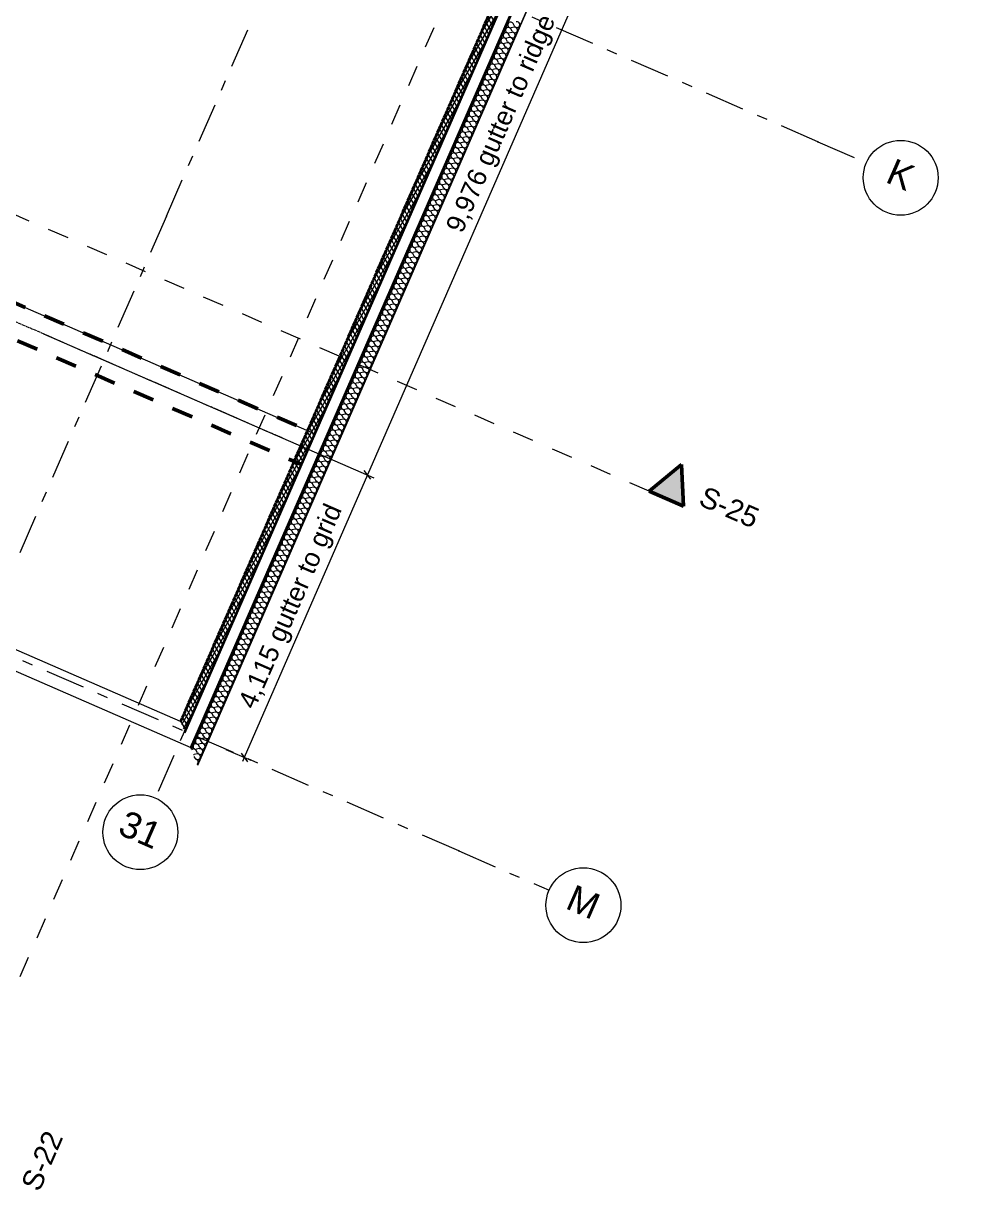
# Model space of a CAD drawing. Header units: millimetres. Extents: x -50172 to 90294, y -72116 to 25069.
# Drawn here: x 10263 to 22806, y -59787 to -44195 of the extents above; entities that cross this region are included whole.
import ezdxf
from ezdxf.enums import TextEntityAlignment as Align

# ---------------------------------------------------------------- set-up
doc = ezdxf.new("R2010")
doc.units = ezdxf.units.MM
doc.header["$MEASUREMENT"] = 0
for name, pattern in [('Dashed', [564.444447, 282.222223, -282.222223]), ('Double Dashed', [1093.611073, 529.166651, -211.666656, 141.111112, -211.666656]), ('Hidden Line', [55, 45, -10])]:
    doc.linetypes.add(name, pattern=pattern)
for name, color, linetype, lineweight in [('A-15-MG_Structural_Grid_Phase_2_Pen_No__173', 1, 'Continuous', 18), ('A-20-M_Floor_Slab_Pen_No__195', 7, 'Continuous', 35), ('A-20-M_Floor_Slab_Pen_No__4', 7, 'Continuous', 20), ('A-20-M_Floor_Slab_Pen_No__89', 8, 'Continuous', 20), ('A-95-MC_Marker_Section_P2.Marker_Pen_No__1', 7, 'Continuous', 13), ('A-95-MC_Marker_Section_P2.Marker_Pen_No__6', 7, 'Continuous', 35), ('New_A-20-M_Roof_Accessory_Pen_No__156', 5, 'Continuous', 50), ('New_A-20-M_Roof_Pen_No__92', 8, 'Continuous', 13), ('New_A-25-M_Wall_Ext_Pen_No__1', 7, 'Continuous', 13), ('New_A-95-D_1_100_Pen_No__1', 7, 'Continuous', 13)]:
    doc.layers.add(name, color=color, linetype=linetype, lineweight=lineweight)
for name, color, linetype in [('A-20-M_Floor_Slab', 7, 'Continuous'), ('A-95-MC_Marker_Section_P2.Marker', 7, 'Continuous'), ('New_A-15-MG_Structural_Grid_Phase_2', 7, 'Continuous'), ('New_A-20-M_Roof', 7, 'Continuous'), ('New_A-25-M_Wall_Ext', 7, 'Continuous'), ('New_A-95-D_1_100', 7, 'Continuous')]:
    doc.layers.add(name, color=color, linetype=linetype)
for name, color, linetype, lineweight, true_color in [('A-20-M_Floor_Slab_Pen_No__107', 7, 'Continuous', 15, 0xa6a6a6), ('A-95-MC_Marker_Section_P2.Marker_Pen_No__25', 7, 'Continuous', 50, 0x2a2a2a), ('New_A-15-MG_Structural_Grid_Phase_2_Pen_No__222', 7, 'Continuous', 13, 0x65af33), ('New_A-25-M_Wall_Ext_Pen_No__107', 7, 'Continuous', 15, 0xa6a6a6)]:
    doc.layers.add(name, color=color, linetype=linetype, lineweight=lineweight, true_color=true_color)
doc.styles.add('GENERATED_STYLE_3', font='')
doc.styles.add('GENERATED_STYLE_4', font='')
doc.styles.get('GENERATED_STYLE_3').set_extended_font_data('Arial')
doc.styles.get('GENERATED_STYLE_4').set_extended_font_data('Swis721 BT')
doc.dimstyles.new('GENERATED_STYLE__1', dxfattribs={"dimtxt": 250, "dimasz": 95, "dimexe": 0.18, "dimexo": 50, "dimgap": 0.09, "dimtad": 1, "dimdec": 0, "dimzin": 0, "dimdsep": 46, "dimtxsty": 'GENERATED_STYLE_3', "dimblk": 'ARROWHEAD_2', "dimblk1": 'ARROWHEAD_2', "dimblk2": 'ARROWHEAD_2', "dimcen": 0.09, "dimclrd": 7, "dimclre": 7, "dimclrt": 7, "dimadec": 0, "dimazin": 0, "dimtfac": 1, "dimtdec": 4, "dimtmove": 0, "dimatfit": 3, "dimfxl": 1, "dimtolj": 1, "dimtzin": 0, "dimarcsym": 0})

# ---------------------------------------------------------------- blocks, each defined once
blk = doc.blocks.new('Roof_1_2', base_point=(-23076, -22803))
at = {"layer": 'New_A-20-M_Roof_Pen_No__92', "linetype": 'Continuous', "flags": 128}
for points in [[(-30854, -30049), (14148, -49673)], [(14148, -49673), (18046, -40734)]]:
    blk.add_lwpolyline(points, dxfattribs=at)
blk = doc.blocks.new('Slab_2_2', base_point=(22221, -31567))
at = {"layer": 'A-20-M_Floor_Slab_Pen_No__89', "linetype": 'Continuous', "flags": 128}
blk.add_lwpolyline([(22221, -31567), (1807, -22666), (1703, -22907), (21875, -31703), (12362, -53519), (-4050, -46363), (-4155, -46603), (12498, -53865)], close=True, dxfattribs=at)
blk = doc.blocks.new('*X124')
at = {"layer": 'New_A-25-M_Wall_Ext_Pen_No__107', "linetype": 'Continuous'}
for p, q in [((16791, -44301), (16773, -44268)), ((16816, -44246), (16779, -44254)), ((16822, -44232), (16803, -44198)), ((16730, -44441), (16712, -44408)), ((16755, -44385), (16718, -44394)), ((16761, -44371), (16742, -44338)), ((16785, -44315), (16748, -44324)), ((16670, -44581), (16651, -44548)), ((16694, -44525), (16657, -44534)), ((16700, -44511), (16681, -44478)), ((16724, -44455), (16687, -44464)), ((16603, -44734), (16565, -44743)), ((16609, -44720), (16590, -44687)), ((16633, -44665), (16596, -44673)), ((16639, -44651), (16620, -44618)), ((16663, -44595), (16626, -44604)), ((16517, -44930), (16499, -44897)), ((16542, -44874), (16505, -44883)), ((16548, -44860), (16529, -44827)), ((16572, -44804), (16535, -44813)), ((16578, -44790), (16559, -44757)), ((16456, -45070), (16438, -45037)), ((16481, -45014), (16444, -45023)), ((16487, -45000), (16468, -44967)), ((16511, -44944), (16474, -44953)), ((16395, -45209), (16377, -45176)), ((16420, -45153), (16383, -45162)), ((16426, -45140), (16407, -45106)), ((16450, -45084), (16413, -45092)), ((16328, -45363), (16291, -45372)), ((16335, -45349), (16316, -45316)), ((16359, -45293), (16322, -45302)), ((16365, -45279), (16346, -45246)), ((16389, -45223), (16352, -45232)), ((16243, -45559), (16224, -45525)), ((16268, -45503), (16231, -45511)), ((16274, -45489), (16255, -45456)), ((16298, -45433), (16261, -45442)), ((16304, -45419), (16285, -45386)), ((16182, -45698), (16164, -45665)), ((16207, -45642), (16170, -45651)), ((16213, -45628), (16194, -45595)), ((16237, -45573), (16200, -45581)), ((16121, -45838), (16103, -45805)), ((16146, -45782), (16109, -45791)), ((16152, -45768), (16133, -45735)), ((16176, -45712), (16139, -45721)), ((16054, -45992), (16017, -46000)), ((16060, -45978), (16042, -45944)), ((16085, -45922), (16048, -45931)), ((16091, -45908), (16072, -45875)), ((16115, -45852), (16078, -45861)), ((15994, -46131), (15956, -46140)), ((16000, -46117), (15981, -46084)), ((16024, -46061), (15987, -46070)), ((16030, -46047), (16011, -46014)), ((15908, -46327), (15889, -46294)), ((15933, -46271), (15896, -46280)), ((15939, -46257), (15920, -46224)), ((15963, -46201), (15926, -46210)), ((15969, -46187), (15950, -46154)), ((15847, -46466), (15829, -46433)), ((15872, -46411), (15835, -46419)), ((15878, -46397), (15859, -46364)), ((15902, -46341), (15865, -46350)), ((15780, -46620), (15743, -46629)), ((15786, -46606), (15768, -46573)), ((15811, -46550), (15774, -46559)), ((15817, -46536), (15798, -46503)), ((15841, -46480), (15804, -46489)), ((15719, -46760), (15682, -46769)), ((15726, -46746), (15707, -46713)), ((15750, -46690), (15713, -46699)), ((15756, -46676), (15737, -46643)), ((15634, -46955), (15615, -46922)), ((15659, -46899), (15621, -46908)), ((15665, -46886), (15646, -46852)), ((15689, -46830), (15652, -46838)), ((15695, -46816), (15676, -46783)), ((15573, -47095), (15554, -47062)), ((15598, -47039), (15561, -47048)), ((15604, -47025), (15585, -46992)), ((15628, -46969), (15591, -46978)), ((15512, -47235), (15494, -47202)), ((15537, -47179), (15500, -47188)), ((15543, -47165), (15524, -47132)), ((15567, -47109), (15530, -47118)), ((15445, -47388), (15408, -47397)), ((15451, -47374), (15433, -47341)), ((15476, -47319), (15439, -47327)), ((15482, -47305), (15463, -47271)), ((15506, -47249), (15469, -47257)), ((15360, -47584), (15341, -47551)), ((15384, -47528), (15347, -47537)), ((15391, -47514), (15372, -47481)), ((15415, -47458), (15378, -47467)), ((15421, -47444), (15402, -47411)), ((15299, -47724), (15280, -47690)), ((15324, -47668), (15286, -47676)), ((15330, -47654), (15311, -47621)), ((15354, -47598), (15317, -47607)), ((15238, -47863), (15219, -47830)), ((15263, -47807), (15226, -47816)), ((15269, -47793), (15250, -47760)), ((15293, -47738), (15256, -47746)), ((15171, -48017), (15134, -48026)), ((15177, -48003), (15159, -47970)), ((15202, -47947), (15165, -47956)), ((15208, -47933), (15189, -47900)), ((15232, -47877), (15195, -47886)), ((15086, -48212), (15067, -48179)), ((15110, -48157), (15073, -48165)), ((15116, -48143), (15098, -48110)), ((15141, -48087), (15104, -48096)), ((15147, -48073), (15128, -48040)), ((15025, -48352), (15006, -48319)), ((15049, -48296), (15012, -48305)), ((15056, -48282), (15037, -48249)), ((15080, -48226), (15043, -48235)), ((14964, -48492), (14945, -48459)), ((14989, -48436), (14951, -48445)), ((14995, -48422), (14976, -48389)), ((15019, -48366), (14982, -48375)), ((14897, -48645), (14860, -48654)), ((14903, -48632), (14884, -48598)), ((14928, -48576), (14891, -48584)), ((14934, -48562), (14915, -48529)), ((14958, -48506), (14921, -48515)), ((14836, -48785), (14799, -48794)), ((14842, -48771), (14824, -48738)), ((14867, -48715), (14830, -48724)), ((14873, -48701), (14854, -48668)), ((14751, -48981), (14732, -48948)), ((14775, -48925), (14738, -48934)), ((14781, -48911), (14763, -48878)), ((14806, -48855), (14769, -48864)), ((14812, -48841), (14793, -48808)), ((14690, -49120), (14671, -49087)), ((14714, -49065), (14677, -49073)), ((14721, -49051), (14702, -49017)), ((14745, -48995), (14708, -49003)), ((14629, -49260), (14610, -49227)), ((14654, -49204), (14616, -49213)), ((14660, -49190), (14641, -49157)), ((14684, -49134), (14647, -49143)), ((14562, -49414), (14525, -49422)), ((14568, -49400), (14549, -49367)), ((14593, -49344), (14556, -49353)), ((14599, -49330), (14580, -49297)), ((14623, -49274), (14586, -49283)), ((14477, -49609), (14458, -49576)), ((14501, -49553), (14464, -49562)), ((14507, -49539), (14489, -49506)), ((14532, -49484), (14495, -49492)), ((14538, -49470), (14519, -49436)), ((14416, -49749), (14397, -49716)), ((14440, -49693), (14403, -49702)), ((14446, -49679), (14428, -49646)), ((14471, -49623), (14434, -49632)), ((14355, -49889), (14336, -49855)), ((14379, -49833), (14342, -49842)), ((14386, -49819), (14367, -49786)), ((14410, -49763), (14373, -49772)), ((14288, -50042), (14251, -50051)), ((14294, -50028), (14275, -49995)), ((14319, -49972), (14281, -49981)), ((14325, -49958), (14306, -49925)), ((14349, -49903), (14312, -49911)), ((14203, -50238), (14184, -50205)), ((14227, -50182), (14190, -50191)), ((14233, -50168), (14214, -50135)), ((14258, -50112), (14221, -50121)), ((14264, -50098), (14245, -50065)), ((14142, -50378), (14123, -50344)), ((14166, -50322), (14129, -50330)), ((14172, -50308), (14154, -50275)), ((14197, -50252), (14160, -50261)), ((14081, -50517), (14062, -50484)), ((14105, -50461), (14068, -50470)), ((14111, -50447), (14093, -50414)), ((14136, -50391), (14099, -50400)), ((14014, -50671), (13977, -50680)), ((14020, -50657), (14001, -50624)), ((14044, -50601), (14007, -50610)), ((14051, -50587), (14032, -50554)), ((14075, -50531), (14038, -50540)), ((13953, -50811), (13916, -50819)), ((13959, -50797), (13940, -50763)), ((13984, -50741), (13946, -50749)), ((13990, -50727), (13971, -50694)), ((13868, -51006), (13849, -50973)), ((13892, -50950), (13855, -50959)), ((13898, -50936), (13879, -50903)), ((13923, -50880), (13886, -50889)), ((13929, -50866), (13910, -50833)), ((13807, -51146), (13788, -51113)), ((13831, -51090), (13794, -51099)), ((13837, -51076), (13819, -51043)), ((13862, -51020), (13825, -51029)), ((13746, -51285), (13727, -51252)), ((13770, -51230), (13733, -51238)), ((13776, -51216), (13758, -51182)), ((13801, -51160), (13764, -51168)), ((13679, -51439), (13642, -51448)), ((13685, -51425), (13666, -51392)), ((13709, -51369), (13672, -51378)), ((13716, -51355), (13697, -51322)), ((13740, -51299), (13703, -51308)), ((13594, -51635), (13575, -51601)), ((13618, -51579), (13581, -51588)), ((13624, -51565), (13605, -51532)), ((13649, -51509), (13612, -51518)), ((13655, -51495), (13636, -51462)), ((13533, -51774), (13514, -51741)), ((13557, -51718), (13520, -51727)), ((13563, -51704), (13545, -51671)), ((13588, -51649), (13551, -51657)), ((13472, -51914), (13453, -51881)), ((13496, -51858), (13459, -51867)), ((13502, -51844), (13484, -51811)), ((13527, -51788), (13490, -51797)), ((13405, -52068), (13368, -52076)), ((13411, -52054), (13392, -52021)), ((13435, -51998), (13398, -52007)), ((13441, -51984), (13423, -51951)), ((13466, -51928), (13429, -51937)), ((13320, -52263), (13301, -52230)), ((13344, -52207), (13307, -52216)), ((13350, -52193), (13331, -52160)), ((13374, -52137), (13337, -52146)), ((13381, -52123), (13362, -52090)), ((13259, -52403), (13240, -52370)), ((13283, -52347), (13246, -52356)), ((13289, -52333), (13270, -52300)), ((13314, -52277), (13277, -52286)), ((13198, -52543), (13179, -52509)), ((13222, -52487), (13185, -52495)), ((13228, -52473), (13210, -52440)), ((13253, -52417), (13216, -52426)), ((13131, -52696), (13094, -52705)), ((13137, -52682), (13118, -52649)), ((13161, -52626), (13124, -52635)), ((13167, -52612), (13149, -52579)), ((13192, -52556), (13155, -52565)), ((13070, -52836), (13033, -52845)), ((13076, -52822), (13057, -52789)), ((13100, -52766), (13063, -52775)), ((13107, -52752), (13088, -52719)), ((12985, -53031), (12966, -52998)), ((13009, -52976), (12972, -52984)), ((13015, -52962), (12996, -52928)), ((13040, -52906), (13002, -52914)), ((13046, -52892), (13027, -52859)), ((12924, -53171), (12905, -53138)), ((12948, -53115), (12911, -53124)), ((12954, -53101), (12935, -53068)), ((12979, -53045), (12942, -53054)), ((12857, -53325), (12820, -53334)), ((12863, -53311), (12844, -53278)), ((12887, -53255), (12850, -53264)), ((12893, -53241), (12875, -53208)), ((12918, -53185), (12881, -53194)), ((12796, -53464), (12759, -53473)), ((12802, -53450), (12783, -53417)), ((12826, -53395), (12789, -53403)), ((12832, -53381), (12814, -53347)), ((12711, -53660), (12692, -53627)), ((12735, -53604), (12698, -53613)), ((12741, -53590), (12722, -53557)), ((12765, -53534), (12728, -53543)), ((12772, -53520), (12753, -53487)), ((12650, -53800), (12631, -53767)), ((12674, -53744), (12637, -53753)), ((12680, -53730), (12661, -53697)), ((12705, -53674), (12667, -53683)), ((12589, -53939), (12570, -53906)), ((12613, -53883), (12576, -53892)), ((12619, -53869), (12600, -53836)), ((12644, -53814), (12607, -53822)), ((12583, -53953), (12546, -53962)), ((12558, -54009), (12546, -53987))]:
    blk.add_line(p, q, dxfattribs=at)
for centre, start, end in [((16739, -44287), 156.4404, 283.3103), ((16739, -44287), 29.5705, 156.4404), ((16770, -44217), 156.4404, 283.3103), ((16770, -44217), 29.5705, 156.4404), ((16825, -44283), 209.5705, 103.3103), ((16855, -44213), 209.5705, 103.3103), ((16679, -44427), 156.4404, 283.3103), ((16679, -44427), 29.5705, 156.4404), ((16709, -44357), 156.4404, 283.3103), ((16709, -44357), 29.5705, 156.4404), ((16764, -44422), 209.5705, 103.3103), ((16794, -44352), 209.5705, 103.3103), ((16618, -44566), 156.4404, 283.3103), ((16618, -44566), 29.5705, 156.4404), ((16648, -44497), 156.4404, 283.3103), ((16648, -44497), 29.5705, 156.4404), ((16703, -44562), 209.5705, 103.3103), ((16733, -44492), 209.5705, 103.3103), ((16526, -44776), 29.5705, 156.4404), ((16557, -44706), 156.4404, 283.3103), ((16557, -44706), 29.5705, 156.4404), ((16587, -44636), 156.4404, 283.3103), ((16587, -44636), 29.5705, 156.4404), ((16611, -44772), 209.5705, 103.3103), ((16642, -44702), 209.5705, 103.3103), ((16672, -44632), 209.5705, 103.3103), ((16465, -44916), 156.4404, 283.3103), ((16465, -44916), 29.5705, 156.4404), ((16496, -44846), 156.4404, 283.3103), ((16496, -44846), 29.5705, 156.4404), ((16526, -44776), 156.4404, 283.3103), ((16550, -44911), 209.5705, 103.3103), ((16581, -44841), 209.5705, 103.3103), ((16404, -45055), 156.4404, 283.3103), ((16404, -45055), 29.5705, 156.4404), ((16435, -44986), 156.4404, 283.3103), ((16435, -44986), 29.5705, 156.4404), ((16490, -45051), 209.5705, 103.3103), ((16520, -44981), 209.5705, 103.3103), ((16344, -45195), 156.4404, 283.3103), ((16344, -45195), 29.5705, 156.4404), ((16374, -45125), 156.4404, 283.3103), ((16374, -45125), 29.5705, 156.4404), ((16429, -45191), 209.5705, 103.3103), ((16459, -45121), 209.5705, 103.3103), ((16252, -45405), 29.5705, 156.4404), ((16283, -45335), 156.4404, 283.3103), ((16283, -45335), 29.5705, 156.4404), ((16313, -45265), 156.4404, 283.3103), ((16313, -45265), 29.5705, 156.4404), ((16337, -45400), 209.5705, 103.3103), ((16368, -45330), 209.5705, 103.3103), ((16398, -45260), 209.5705, 103.3103), ((16191, -45544), 29.5705, 156.4404), ((16222, -45474), 156.4404, 283.3103), ((16222, -45474), 29.5705, 156.4404), ((16252, -45405), 156.4404, 283.3103), ((16276, -45540), 209.5705, 103.3103), ((16307, -45470), 209.5705, 103.3103), ((16130, -45684), 156.4404, 283.3103), ((16130, -45684), 29.5705, 156.4404), ((16161, -45614), 156.4404, 283.3103), ((16161, -45614), 29.5705, 156.4404), ((16191, -45544), 156.4404, 283.3103), ((16215, -45679), 209.5705, 103.3103), ((16246, -45610), 209.5705, 103.3103), ((16069, -45824), 156.4404, 283.3103), ((16069, -45824), 29.5705, 156.4404), ((16100, -45754), 156.4404, 283.3103), ((16100, -45754), 29.5705, 156.4404), ((16155, -45819), 209.5705, 103.3103), ((16185, -45749), 209.5705, 103.3103), ((15978, -46033), 29.5705, 156.4404), ((16009, -45963), 156.4404, 283.3103), ((16009, -45963), 29.5705, 156.4404), ((16039, -45893), 156.4404, 283.3103), ((16039, -45893), 29.5705, 156.4404), ((16063, -46029), 209.5705, 103.3103), ((16094, -45959), 209.5705, 103.3103), ((16124, -45889), 209.5705, 103.3103), ((15917, -46173), 29.5705, 156.4404), ((15948, -46103), 156.4404, 283.3103), ((15948, -46103), 29.5705, 156.4404), ((15978, -46033), 156.4404, 283.3103), ((16002, -46168), 209.5705, 103.3103), ((16033, -46098), 209.5705, 103.3103), ((15856, -46312), 156.4404, 283.3103), ((15856, -46312), 29.5705, 156.4404), ((15887, -46243), 156.4404, 283.3103), ((15887, -46243), 29.5705, 156.4404), ((15917, -46173), 156.4404, 283.3103), ((15941, -46308), 209.5705, 103.3103), ((15972, -46238), 209.5705, 103.3103), ((15795, -46452), 156.4404, 283.3103), ((15795, -46452), 29.5705, 156.4404), ((15826, -46382), 156.4404, 283.3103), ((15826, -46382), 29.5705, 156.4404), ((15880, -46448), 209.5705, 103.3103), ((15911, -46378), 209.5705, 103.3103), ((15734, -46592), 156.4404, 283.3103), ((15734, -46592), 29.5705, 156.4404), ((15765, -46522), 156.4404, 283.3103), ((15765, -46522), 29.5705, 156.4404), ((15789, -46657), 209.5705, 103.3103), ((15820, -46587), 209.5705, 103.3103), ((15850, -46518), 209.5705, 103.3103), ((15643, -46801), 29.5705, 156.4404), ((15674, -46732), 156.4404, 283.3103), ((15674, -46732), 29.5705, 156.4404), ((15704, -46662), 156.4404, 283.3103), ((15704, -46662), 29.5705, 156.4404), ((15728, -46797), 209.5705, 103.3103), ((15759, -46727), 209.5705, 103.3103), ((15582, -46941), 156.4404, 283.3103), ((15582, -46941), 29.5705, 156.4404), ((15613, -46871), 156.4404, 283.3103), ((15613, -46871), 29.5705, 156.4404), ((15643, -46801), 156.4404, 283.3103), ((15667, -46937), 209.5705, 103.3103), ((15698, -46867), 209.5705, 103.3103), ((15521, -47081), 156.4404, 283.3103), ((15521, -47081), 29.5705, 156.4404), ((15552, -47011), 156.4404, 283.3103), ((15552, -47011), 29.5705, 156.4404), ((15606, -47076), 209.5705, 103.3103), ((15637, -47006), 209.5705, 103.3103), ((15460, -47220), 156.4404, 283.3103), ((15460, -47220), 29.5705, 156.4404), ((15491, -47151), 156.4404, 283.3103), ((15491, -47151), 29.5705, 156.4404), ((15545, -47216), 209.5705, 103.3103), ((15576, -47146), 209.5705, 103.3103), ((15369, -47430), 29.5705, 156.4404), ((15399, -47360), 156.4404, 283.3103), ((15399, -47360), 29.5705, 156.4404), ((15430, -47290), 156.4404, 283.3103), ((15430, -47290), 29.5705, 156.4404), ((15454, -47425), 209.5705, 103.3103), ((15485, -47356), 209.5705, 103.3103), ((15515, -47286), 209.5705, 103.3103), ((15308, -47570), 156.4404, 283.3103), ((15308, -47570), 29.5705, 156.4404), ((15339, -47500), 156.4404, 283.3103), ((15339, -47500), 29.5705, 156.4404), ((15369, -47430), 156.4404, 283.3103), ((15393, -47565), 209.5705, 103.3103), ((15424, -47495), 209.5705, 103.3103), ((15247, -47709), 156.4404, 283.3103), ((15247, -47709), 29.5705, 156.4404), ((15278, -47639), 156.4404, 283.3103), ((15278, -47639), 29.5705, 156.4404), ((15332, -47705), 209.5705, 103.3103), ((15363, -47635), 209.5705, 103.3103), ((15186, -47849), 156.4404, 283.3103), ((15186, -47849), 29.5705, 156.4404), ((15217, -47779), 156.4404, 283.3103), ((15217, -47779), 29.5705, 156.4404), ((15271, -47844), 209.5705, 103.3103), ((15302, -47775), 209.5705, 103.3103), ((15095, -48058), 29.5705, 156.4404), ((15125, -47989), 156.4404, 283.3103), ((15125, -47989), 29.5705, 156.4404), ((15156, -47919), 156.4404, 283.3103), ((15156, -47919), 29.5705, 156.4404), ((15180, -48054), 209.5705, 103.3103), ((15210, -47984), 209.5705, 103.3103), ((15241, -47914), 209.5705, 103.3103), ((15034, -48198), 29.5705, 156.4404), ((15065, -48128), 156.4404, 283.3103), ((15065, -48128), 29.5705, 156.4404), ((15095, -48058), 156.4404, 283.3103), ((15119, -48194), 209.5705, 103.3103), ((15150, -48124), 209.5705, 103.3103), ((14973, -48338), 156.4404, 283.3103), ((14973, -48338), 29.5705, 156.4404), ((15004, -48268), 156.4404, 283.3103), ((15004, -48268), 29.5705, 156.4404), ((15034, -48198), 156.4404, 283.3103), ((15058, -48333), 209.5705, 103.3103), ((15089, -48264), 209.5705, 103.3103), ((14912, -48477), 156.4404, 283.3103), ((14912, -48477), 29.5705, 156.4404), ((14943, -48408), 156.4404, 283.3103), ((14943, -48408), 29.5705, 156.4404), ((14997, -48473), 209.5705, 103.3103), ((15028, -48403), 209.5705, 103.3103), ((14851, -48617), 156.4404, 283.3103), ((14851, -48617), 29.5705, 156.4404), ((14882, -48547), 156.4404, 283.3103), ((14882, -48547), 29.5705, 156.4404), ((14906, -48683), 209.5705, 103.3103), ((14936, -48613), 209.5705, 103.3103), ((14967, -48543), 209.5705, 103.3103), ((14760, -48827), 29.5705, 156.4404), ((14790, -48757), 156.4404, 283.3103), ((14790, -48757), 29.5705, 156.4404), ((14821, -48687), 156.4404, 283.3103), ((14821, -48687), 29.5705, 156.4404), ((14845, -48822), 209.5705, 103.3103), ((14875, -48752), 209.5705, 103.3103), ((14699, -48966), 156.4404, 283.3103), ((14699, -48966), 29.5705, 156.4404), ((14730, -48897), 156.4404, 283.3103), ((14730, -48897), 29.5705, 156.4404), ((14760, -48827), 156.4404, 283.3103), ((14784, -48962), 209.5705, 103.3103), ((14815, -48892), 209.5705, 103.3103), ((14638, -49106), 156.4404, 283.3103), ((14638, -49106), 29.5705, 156.4404), ((14669, -49036), 156.4404, 283.3103), ((14669, -49036), 29.5705, 156.4404), ((14723, -49102), 209.5705, 103.3103), ((14754, -49032), 209.5705, 103.3103), ((14577, -49246), 156.4404, 283.3103), ((14577, -49246), 29.5705, 156.4404), ((14608, -49176), 156.4404, 283.3103), ((14608, -49176), 29.5705, 156.4404), ((14662, -49241), 209.5705, 103.3103), ((14693, -49171), 209.5705, 103.3103), ((14486, -49455), 29.5705, 156.4404), ((14516, -49385), 156.4404, 283.3103), ((14516, -49385), 29.5705, 156.4404), ((14547, -49316), 156.4404, 283.3103), ((14547, -49316), 29.5705, 156.4404), ((14571, -49451), 209.5705, 103.3103), ((14601, -49381), 209.5705, 103.3103), ((14632, -49311), 209.5705, 103.3103), ((14425, -49595), 156.4404, 283.3103), ((14425, -49595), 29.5705, 156.4404), ((14455, -49525), 156.4404, 283.3103), ((14455, -49525), 29.5705, 156.4404), ((14486, -49455), 156.4404, 283.3103), ((14510, -49590), 209.5705, 103.3103), ((14541, -49521), 209.5705, 103.3103), ((14364, -49735), 156.4404, 283.3103), ((14364, -49735), 29.5705, 156.4404), ((14395, -49665), 156.4404, 283.3103), ((14395, -49665), 29.5705, 156.4404), ((14449, -49730), 209.5705, 103.3103), ((14480, -49660), 209.5705, 103.3103), ((14303, -49874), 156.4404, 283.3103), ((14303, -49874), 29.5705, 156.4404), ((14334, -49804), 156.4404, 283.3103), ((14334, -49804), 29.5705, 156.4404), ((14388, -49870), 209.5705, 103.3103), ((14419, -49800), 209.5705, 103.3103), ((14212, -50084), 29.5705, 156.4404), ((14242, -50014), 156.4404, 283.3103), ((14242, -50014), 29.5705, 156.4404), ((14273, -49944), 156.4404, 283.3103), ((14273, -49944), 29.5705, 156.4404), ((14297, -50079), 209.5705, 103.3103), ((14327, -50010), 209.5705, 103.3103), ((14358, -49940), 209.5705, 103.3103), ((14151, -50223), 29.5705, 156.4404), ((14181, -50154), 156.4404, 283.3103), ((14181, -50154), 29.5705, 156.4404), ((14212, -50084), 156.4404, 283.3103), ((14236, -50219), 209.5705, 103.3103), ((14266, -50149), 209.5705, 103.3103), ((14090, -50363), 156.4404, 283.3103), ((14090, -50363), 29.5705, 156.4404), ((14120, -50293), 156.4404, 283.3103), ((14120, -50293), 29.5705, 156.4404), ((14151, -50223), 156.4404, 283.3103), ((14175, -50359), 209.5705, 103.3103), ((14206, -50289), 209.5705, 103.3103), ((14029, -50503), 156.4404, 283.3103), ((14029, -50503), 29.5705, 156.4404), ((14060, -50433), 156.4404, 283.3103), ((14060, -50433), 29.5705, 156.4404), ((14114, -50498), 209.5705, 103.3103), ((14145, -50429), 209.5705, 103.3103), ((13968, -50643), 156.4404, 283.3103), ((13968, -50643), 29.5705, 156.4404), ((13999, -50573), 156.4404, 283.3103), ((13999, -50573), 29.5705, 156.4404), ((14023, -50708), 209.5705, 103.3103), ((14053, -50638), 209.5705, 103.3103), ((14084, -50568), 209.5705, 103.3103), ((13877, -50852), 29.5705, 156.4404), ((13907, -50782), 156.4404, 283.3103), ((13907, -50782), 29.5705, 156.4404), ((13938, -50712), 156.4404, 283.3103), ((13938, -50712), 29.5705, 156.4404), ((13962, -50848), 209.5705, 103.3103), ((13992, -50778), 209.5705, 103.3103), ((13816, -50992), 156.4404, 283.3103), ((13816, -50992), 29.5705, 156.4404), ((13846, -50922), 156.4404, 283.3103), ((13846, -50922), 29.5705, 156.4404), ((13877, -50852), 156.4404, 283.3103), ((13901, -50987), 209.5705, 103.3103), ((13931, -50917), 209.5705, 103.3103), ((13755, -51131), 156.4404, 283.3103), ((13755, -51131), 29.5705, 156.4404), ((13785, -51062), 156.4404, 283.3103), ((13785, -51062), 29.5705, 156.4404), ((13840, -51127), 209.5705, 103.3103), ((13871, -51057), 209.5705, 103.3103), ((13694, -51271), 156.4404, 283.3103), ((13694, -51271), 29.5705, 156.4404), ((13725, -51201), 156.4404, 283.3103), ((13725, -51201), 29.5705, 156.4404), ((13779, -51267), 209.5705, 103.3103), ((13810, -51197), 209.5705, 103.3103), ((13603, -51481), 29.5705, 156.4404), ((13633, -51411), 156.4404, 283.3103), ((13633, -51411), 29.5705, 156.4404), ((13664, -51341), 156.4404, 283.3103), ((13664, -51341), 29.5705, 156.4404), ((13688, -51476), 209.5705, 103.3103), ((13718, -51406), 209.5705, 103.3103), ((13749, -51336), 209.5705, 103.3103), ((13542, -51620), 156.4404, 283.3103), ((13542, -51620), 29.5705, 156.4404), ((13572, -51550), 156.4404, 283.3103), ((13572, -51550), 29.5705, 156.4404), ((13603, -51481), 156.4404, 283.3103), ((13627, -51616), 209.5705, 103.3103), ((13657, -51546), 209.5705, 103.3103), ((13481, -51760), 156.4404, 283.3103), ((13481, -51760), 29.5705, 156.4404), ((13511, -51690), 156.4404, 283.3103), ((13511, -51690), 29.5705, 156.4404), ((13566, -51755), 209.5705, 103.3103), ((13596, -51686), 209.5705, 103.3103), ((13420, -51900), 156.4404, 283.3103), ((13420, -51900), 29.5705, 156.4404), ((13450, -51830), 156.4404, 283.3103), ((13450, -51830), 29.5705, 156.4404), ((13505, -51895), 209.5705, 103.3103), ((13536, -51825), 209.5705, 103.3103), ((13329, -52109), 29.5705, 156.4404), ((13359, -52039), 156.4404, 283.3103), ((13359, -52039), 29.5705, 156.4404), ((13390, -51969), 156.4404, 283.3103), ((13390, -51969), 29.5705, 156.4404), ((13414, -52105), 209.5705, 103.3103), ((13444, -52035), 209.5705, 103.3103), ((13475, -51965), 209.5705, 103.3103), ((13268, -52249), 29.5705, 156.4404), ((13298, -52179), 156.4404, 283.3103), ((13298, -52179), 29.5705, 156.4404), ((13329, -52109), 156.4404, 283.3103), ((13353, -52244), 209.5705, 103.3103), ((13383, -52175), 209.5705, 103.3103), ((13207, -52389), 156.4404, 283.3103), ((13207, -52389), 29.5705, 156.4404), ((13237, -52319), 156.4404, 283.3103), ((13237, -52319), 29.5705, 156.4404), ((13268, -52249), 156.4404, 283.3103), ((13292, -52384), 209.5705, 103.3103), ((13322, -52314), 209.5705, 103.3103), ((13146, -52528), 156.4404, 283.3103), ((13146, -52528), 29.5705, 156.4404), ((13176, -52458), 156.4404, 283.3103), ((13176, -52458), 29.5705, 156.4404), ((13231, -52524), 209.5705, 103.3103), ((13261, -52454), 209.5705, 103.3103), ((13055, -52738), 29.5705, 156.4404), ((13085, -52668), 156.4404, 283.3103), ((13085, -52668), 29.5705, 156.4404), ((13115, -52598), 156.4404, 283.3103), ((13115, -52598), 29.5705, 156.4404), ((13140, -52733), 209.5705, 103.3103), ((13170, -52663), 209.5705, 103.3103), ((13201, -52594), 209.5705, 103.3103), ((12994, -52877), 29.5705, 156.4404), ((13024, -52808), 156.4404, 283.3103), ((13024, -52808), 29.5705, 156.4404), ((13055, -52738), 156.4404, 283.3103), ((13079, -52873), 209.5705, 103.3103), ((13109, -52803), 209.5705, 103.3103), ((12933, -53017), 156.4404, 283.3103), ((12933, -53017), 29.5705, 156.4404), ((12963, -52947), 156.4404, 283.3103), ((12963, -52947), 29.5705, 156.4404), ((12994, -52877), 156.4404, 283.3103), ((13018, -53013), 209.5705, 103.3103), ((13048, -52943), 209.5705, 103.3103), ((12872, -53157), 156.4404, 283.3103), ((12872, -53157), 29.5705, 156.4404), ((12902, -53087), 156.4404, 283.3103), ((12902, -53087), 29.5705, 156.4404), ((12957, -53152), 209.5705, 103.3103), ((12987, -53082), 209.5705, 103.3103), ((12811, -53296), 156.4404, 283.3103), ((12811, -53296), 29.5705, 156.4404), ((12841, -53227), 156.4404, 283.3103), ((12841, -53227), 29.5705, 156.4404), ((12866, -53362), 209.5705, 103.3103), ((12896, -53292), 209.5705, 103.3103), ((12926, -53222), 209.5705, 103.3103), ((12720, -53506), 29.5705, 156.4404), ((12750, -53436), 156.4404, 283.3103), ((12750, -53436), 29.5705, 156.4404), ((12780, -53366), 156.4404, 283.3103), ((12780, -53366), 29.5705, 156.4404), ((12805, -53501), 209.5705, 103.3103), ((12835, -53432), 209.5705, 103.3103), ((12659, -53646), 156.4404, 283.3103), ((12659, -53646), 29.5705, 156.4404), ((12689, -53576), 156.4404, 283.3103), ((12689, -53576), 29.5705, 156.4404), ((12720, -53506), 156.4404, 283.3103), ((12744, -53641), 209.5705, 103.3103), ((12774, -53571), 209.5705, 103.3103), ((12598, -53785), 156.4404, 283.3103), ((12598, -53785), 29.5705, 156.4404), ((12628, -53715), 156.4404, 283.3103), ((12628, -53715), 29.5705, 156.4404), ((12683, -53781), 209.5705, 103.3103), ((12713, -53711), 209.5705, 103.3103), ((12537, -53925), 29.5705, 133.6215), ((12567, -53855), 156.4404, 283.3103), ((12567, -53855), 29.5705, 156.4404), ((12622, -53921), 209.5705, 103.3103), ((12652, -53851), 209.5705, 103.3103), ((12537, -53925), 269.2593, 283.3103), ((12591, -53990), 209.5705, 103.3103), ((12561, -54060), 310.6832, 92.1977)]:
    blk.add_arc(centre, 38.1, start, end, dxfattribs=at)
blk = doc.blocks.new('Wall_28_2', base_point=(12414, -53651))
at = {"layer": 'New_A-25-M_Wall_Ext_Pen_No__107', "linetype": 'Continuous'}
h = blk.add_hatch(dxfattribs=at)
h.set_pattern_fill('Plaster_0002', color=256, style=0, pattern_type=2)
h.set_pattern_definition([(0, (0, 0), (0, 173.2051), [0, -100]), (0, (50, 86.6), (0, 173.2051), [0, -100])])
h.paths.add_polyline_path([(12592, -54105), (22461, -31473), (22455, -31475), (12590, -54099)])
for points in [[(22007, -31651), (12414, -53651), (12420, -53667), (22023, -31645)], [(12504, -53881), (22236, -31561), (22221, -31567), (12498, -53865)]]:
    blk.add_hatch(color=256, dxfattribs=at).paths.add_polyline_path(points)
at = {"layer": 'New_A-25-M_Wall_Ext_Pen_No__107', "linetype": 'Continuous', "lineweight": 0, "true_color": 0x535353}
for points in [[(12422, -53671), (22027, -31643), (22023, -31645), (12420, -53667)], [(12498, -53865), (22221, -31567), (22217, -31569), (12496, -53861)]]:
    blk.add_hatch(color=251, dxfattribs=at).paths.add_polyline_path(points)
at = {"layer": 'New_A-25-M_Wall_Ext_Pen_No__1', "linetype": 'Continuous'}
for p, q in [((12590, -54099), (22455, -31475)), ((22023, -31645), (12420, -53667)), ((12422, -53671), (22027, -31643)), ((12496, -53861), (22217, -31569)), ((12498, -53865), (22221, -31567)), ((12504, -53881), (22236, -31561)), ((12507, -53888), (22244, -31558))]:
    blk.add_line(p, q, dxfattribs=at)
at = {"layer": 'New_A-25-M_Wall_Ext_Pen_No__1', "linetype": 'Continuous', "flags": 128}
for points in [[(12592, -54105), (22461, -31473)], [(22007, -31651), (12414, -53651)]]:
    blk.add_lwpolyline(points, dxfattribs=at)
at = {"layer": 'New_A-25-M_Wall_Ext', "color": 250, "lineweight": 50, "true_color": 0x2a2a2a}
blk.add_blockref('*X124', (0, 0), dxfattribs=at)
blk = doc.blocks.new('*X163')
at = {"layer": 'A-20-M_Floor_Slab_Pen_No__107', "linetype": 'Continuous'}
for points in [[(21637, -32249), (21639, -32249), (21704, -32099), (21702, -32099)], [(21748, -31993), (21702, -32099), (21704, -32099), (21748, -31998)], [(21637, -32249), (21598, -32337), (21598, -32342), (21639, -32249)], [(21375, -32849), (21377, -32849), (21443, -32699), (21441, -32699)], [(21448, -32681), (21441, -32699), (21443, -32699), (21448, -32686)], [(21310, -32999), (21312, -32999), (21377, -32849), (21375, -32849)], [(21310, -32999), (21298, -33026), (21298, -33031), (21312, -32999)], [(21048, -33599), (21050, -33599), (21116, -33449), (21113, -33449)], [(21148, -33370), (21113, -33449), (21116, -33449), (21148, -33375)], [(21048, -33599), (20998, -33714), (20998, -33719), (21050, -33599)], [(20848, -34058), (20786, -34199), (20789, -34199), (20848, -34063)], [(20721, -34349), (20723, -34349), (20789, -34199), (20786, -34199)], [(20721, -34349), (20698, -34402), (20698, -34407), (20723, -34349)], [(20548, -34746), (20525, -34799), (20527, -34799), (20548, -34751)], [(20459, -34949), (20462, -34949), (20527, -34799), (20525, -34799)], [(20459, -34949), (20398, -35090), (20398, -35095), (20462, -34949)], [(20132, -35699), (20135, -35699), (20200, -35549), (20198, -35549)], [(20248, -35434), (20198, -35549), (20200, -35549), (20248, -35439)], [(20132, -35699), (20098, -35778), (20098, -35783), (20135, -35699)], [(19871, -36300), (19873, -36300), (19938, -36150), (19936, -36150)], [(19948, -36122), (19936, -36150), (19938, -36150), (19948, -36127)], [(19805, -36450), (19807, -36450), (19873, -36300), (19871, -36300)], [(19805, -36450), (19798, -36466), (19798, -36471), (19807, -36450)], [(19544, -37050), (19546, -37050), (19611, -36900), (19609, -36900)], [(19648, -36810), (19609, -36900), (19611, -36900), (19648, -36815)], [(19544, -37050), (19498, -37154), (19498, -37159), (19546, -37050)], [(19282, -37650), (19284, -37650), (19348, -37503), (19348, -37500), (19347, -37500)], [(19348, -37498), (19347, -37500), (19348, -37500)], [(19217, -37800), (19219, -37800), (19284, -37650), (19282, -37650)], [(19217, -37800), (19198, -37842), (19198, -37847), (19219, -37800)], [(19048, -38186), (19020, -38250), (19023, -38250), (19048, -38191)], [(18955, -38400), (18957, -38400), (19023, -38250), (19020, -38250)], [(18955, -38400), (18898, -38530), (18898, -38535), (18957, -38400)], [(18748, -38874), (18693, -39000), (18696, -39000), (18748, -38879)], [(18628, -39150), (18630, -39150), (18696, -39000), (18693, -39000)], [(18628, -39150), (18598, -39218), (18598, -39223), (18630, -39150)], [(18366, -39750), (18369, -39750), (18434, -39600), (18432, -39600)], [(18448, -39562), (18432, -39600), (18434, -39600), (18448, -39567)], [(18301, -39900), (18303, -39900), (18369, -39750), (18366, -39750)], [(18301, -39900), (18298, -39906), (18298, -39911), (18303, -39900)], [(18039, -40500), (18041, -40500), (18107, -40350), (18105, -40350)], [(18148, -40250), (18105, -40350), (18107, -40350), (18148, -40255)], [(18039, -40500), (17998, -40594), (17998, -40599), (18041, -40500)], [(17778, -41100), (17780, -41100), (17845, -40950), (17843, -40950)], [(17848, -40938), (17843, -40950), (17845, -40950), (17848, -40943)], [(17712, -41250), (17714, -41250), (17780, -41100), (17778, -41100)], [(17712, -41250), (17698, -41282), (17698, -41287), (17714, -41250)], [(17548, -41626), (17516, -41700), (17518, -41700), (17548, -41631)], [(17451, -41850), (17453, -41850), (17518, -41700), (17516, -41700)], [(17451, -41850), (17398, -41970), (17398, -41975), (17453, -41850)], [(17248, -42315), (17189, -42450), (17191, -42450), (17248, -42320)], [(17124, -42600), (17126, -42600), (17191, -42450), (17189, -42450)], [(17124, -42600), (17098, -42659), (17098, -42664), (17126, -42600)], [(16948, -43003), (16927, -43050), (16930, -43050), (16948, -43008)], [(16862, -43200), (16864, -43200), (16930, -43050), (16927, -43050)], [(16798, -43350), (16799, -43350), (16864, -43200), (16862, -43200), (16798, -43347)], [(16799, -43350), (16798, -43350), (16798, -43352)], [(16535, -43950), (16537, -43950), (16602, -43800), (16600, -43800)], [(16648, -43691), (16600, -43800), (16602, -43800), (16648, -43696)], [(16535, -43950), (16498, -44035), (16498, -44040), (16537, -43950)], [(16273, -44550), (16275, -44550), (16341, -44400), (16339, -44400)], [(16348, -44379), (16339, -44400), (16341, -44400), (16348, -44384)], [(16208, -44700), (16210, -44700), (16275, -44550), (16273, -44550)], [(16208, -44700), (16198, -44723), (16198, -44728), (16210, -44700)], [(15946, -45300), (15948, -45300), (16014, -45150), (16012, -45150)], [(16048, -45067), (16012, -45150), (16014, -45150), (16048, -45072)], [(15946, -45300), (15898, -45411), (15898, -45416), (15948, -45300)], [(15748, -45755), (15685, -45900), (15687, -45900), (15748, -45760)], [(15619, -46050), (15621, -46050), (15687, -45900), (15685, -45900)], [(15619, -46050), (15598, -46099), (15598, -46104), (15621, -46050)], [(15448, -46443), (15423, -46500), (15425, -46500), (15448, -46448)], [(15358, -46650), (15360, -46650), (15425, -46500), (15423, -46500)], [(15358, -46650), (15298, -46787), (15298, -46792), (15360, -46650)], [(15148, -47131), (15096, -47250), (15098, -47250), (15148, -47136)], [(15031, -47400), (14998, -47475), (14998, -47480), (15033, -47400)], [(15031, -47400), (15033, -47400), (15098, -47250), (15096, -47250)], [(14769, -48000), (14771, -48000), (14836, -47850), (14834, -47850)], [(14848, -47819), (14834, -47850), (14836, -47850), (14848, -47824)], [(14703, -48150), (14706, -48150), (14771, -48000), (14769, -48000)], [(14703, -48150), (14698, -48163), (14698, -48168), (14706, -48150)], [(14442, -48750), (14444, -48750), (14509, -48600), (14507, -48600)], [(14548, -48507), (14507, -48600), (14509, -48600), (14548, -48512)], [(14442, -48750), (14398, -48851), (14398, -48856), (14444, -48750)], [(14180, -49350), (14182, -49350), (14248, -49200), (14248, -49200), (14246, -49200)], [(14248, -49195), (14246, -49200), (14248, -49200)], [(14115, -49500), (14117, -49500), (14182, -49350), (14180, -49350)], [(14115, -49500), (14098, -49539), (14098, -49544), (14117, -49500)], [(13948, -49883), (13919, -49950), (13921, -49950), (13948, -49888)], [(13853, -50100), (13855, -50100), (13921, -49950), (13919, -49950)], [(13853, -50100), (13797, -50227), (13797, -50232), (13855, -50100)], [(13647, -50571), (13592, -50700), (13594, -50700), (13647, -50576)], [(13526, -50850), (13528, -50850), (13594, -50700), (13592, -50700)], [(13526, -50850), (13497, -50915), (13497, -50920), (13528, -50850)], [(13347, -51259), (13330, -51300), (13332, -51300), (13347, -51264)], [(13199, -51600), (13201, -51600), (13267, -51450), (13265, -51450)], [(13265, -51450), (13267, -51450), (13332, -51300), (13330, -51300)], [(13199, -51600), (13197, -51604), (13197, -51609), (13201, -51600)], [(12937, -52200), (12940, -52200), (13005, -52050), (13003, -52050)], [(13047, -51948), (13003, -52050), (13005, -52050), (13047, -51953)], [(12937, -52200), (12897, -52292), (12897, -52297), (12940, -52200)], [(12676, -52800), (12678, -52800), (12743, -52650), (12741, -52650)], [(12747, -52636), (12741, -52650), (12743, -52650), (12747, -52641)], [(12610, -52950), (12613, -52950), (12678, -52800), (12676, -52800)], [(12610, -52950), (12597, -52980), (12597, -52985), (12613, -52950)], [(12447, -53324), (12414, -53400), (12416, -53400), (12447, -53329)], [(12362, -53519), (12363, -53522), (12416, -53400), (12414, -53400)]]:
    blk.add_hatch(color=256, dxfattribs=at).paths.add_polyline_path(points)
blk = doc.blocks.new('Wall_60_2', base_point=(12362, -53519))
at = {"layer": 'A-20-M_Floor_Slab_Pen_No__107', "linetype": 'Continuous'}
h = blk.add_hatch(dxfattribs=at)
h.set_pattern_fill('Batt_Insulation_0002', color=256, style=0, pattern_type=2)
h.set_pattern_definition([(60, (0, 0), (-43.30127, 25), []), (120, (0, 0), (43.30127, 25), [])])
h.paths.add_polyline_path([(21878, -31702), (12363, -53522), (12414, -53651), (22007, -31651)])
at = {"layer": 'A-20-M_Floor_Slab_Pen_No__195', "linetype": 'Hidden Line'}
blk.add_line((21878, -31702), (12363, -53522), dxfattribs=at)
at = {"layer": 'A-20-M_Floor_Slab_Pen_No__195', "linetype": 'Hidden Line', "flags": 128}
blk.add_lwpolyline([(21875, -31703), (12362, -53519)], dxfattribs=at)
at = {"layer": 'A-20-M_Floor_Slab_Pen_No__4', "linetype": 'Continuous', "flags": 128}
blk.add_lwpolyline([(12414, -53651), (22007, -31651)], dxfattribs=at)
at = {"layer": 'A-20-M_Floor_Slab', "color": 250, "lineweight": 50, "true_color": 0x2a2a2a}
blk.add_blockref('*X163', (0, 0), dxfattribs=at)
blk = doc.blocks.new('*D292')
at = {"layer": 'New_A-95-D_1_100_Pen_No__1', "linetype": 'Continuous'}
for p, q in [((22806, -32000), (20751, -36711)), ((19599, -36209), (20837, -36749)), ((20751, -36711), (18845, -41083)), ((20794, -36769), (20708, -36653)), ((17821, -40636), (18931, -41120)), ((18845, -41083), (14858, -50227)), ((18888, -41141), (18802, -41025))]:
    blk.add_line(p, q, dxfattribs=at)
at = {"layer": 'New_A-95-D_1_100_Pen_No__1', "insert": (19139, -40284), "char_height": 250, "attachment_point": 7, "rotation": 66.4404, "style": 'GENERATED_STYLE_3'}
blk.add_mtext('\\A1;{\\fArial|b0|i0|c0|p34;4,769 gutter to ridge}', dxfattribs=at)
blk = doc.blocks.new('ARROWHEAD_2')
at = {"color": 0, "linetype": 'Continuous', "lineweight": 0}
for p, q in [((0, 0), (-1, 0)), ((-0.38, -0.66), (0.38, 0.66))]:
    blk.add_line(p, q, dxfattribs=at)
blk = doc.blocks.new('*D293')
at = {"layer": 'New_A-95-D_1_100_Pen_No__1', "linetype": 'Continuous'}
for p, q in [((18845, -41083), (14858, -50227)), ((18888, -41141), (18802, -41025)), ((14901, -50285), (14815, -50169))]:
    blk.add_line(p, q, dxfattribs=at)
at = {"layer": 'New_A-95-D_1_100_Pen_No__1', "insert": (16192, -47042), "char_height": 250, "attachment_point": 7, "rotation": 66.4404, "style": 'GENERATED_STYLE_3'}
blk.add_mtext('\\A1;{\\fArial|b0|i0|c0|p34;9,976 gutter to ridge}', dxfattribs=at)
blk = doc.blocks.new('*D294')
at = {"layer": 'New_A-95-D_1_100_Pen_No__1', "linetype": 'Continuous'}
for p, q in [((18845, -41083), (14858, -50227)), ((10530, -48340), (14944, -50265)), ((14901, -50285), (14815, -50169)), ((14858, -50227), (13213, -53999)), ((12969, -53893), (13299, -54037)), ((13170, -53941), (13256, -54057)), ((13213, -53999), (13189, -54055))]:
    blk.add_line(p, q, dxfattribs=at)
at = {"layer": 'New_A-95-D_1_100_Pen_No__1', "insert": (13419, -53401), "char_height": 250, "attachment_point": 7, "rotation": 66.4404, "style": 'GENERATED_STYLE_3'}
blk.add_mtext('\\A1;{\\fArial|b0|i0|c0|p34;4,115 gutter to grid}', dxfattribs=at)
blk = doc.blocks.new('Standard grid marker_10')
at = {"layer": 'New_A-15-MG_Structural_Grid_Phase_2_Pen_No__222', "linetype": 'Double Dashed'}
for q in [(0, 0), (54601, 0)]:
    blk.add_line((705, 0), q, dxfattribs=at)
at = {"layer": 'New_A-15-MG_Structural_Grid_Phase_2_Pen_No__222', "linetype": 'Continuous'}
blk.add_circle((-500, 0), 500, dxfattribs=at)
at = {"layer": 'New_A-15-MG_Structural_Grid_Phase_2_Pen_No__222', "linetype": 'Double Dashed'}
blk.add_point((705, 0), dxfattribs=at)
blk.add_point((705, 0), dxfattribs=at)
at = {"layer": 'New_A-15-MG_Structural_Grid_Phase_2_Pen_No__222', "style": 'GENERATED_STYLE_4'}
for tag, p in [('AC_MarkerText_1_0', (-500, 43)), ('AC_MarkerText_1_1', (55806, 43))]:
    blk.add_attdef(tag, text='', height=350, rotation=180, dxfattribs=at).set_placement(p, align=Align.MIDDLE_CENTER)
blk = doc.blocks.new('Standard grid marker_11')
at = {"layer": 'New_A-15-MG_Structural_Grid_Phase_2_Pen_No__222', "linetype": 'Double Dashed'}
for q in [(57055, 0), (0, 0)]:
    blk.add_line((1317, 0), q, dxfattribs=at)
at = {"layer": 'New_A-15-MG_Structural_Grid_Phase_2_Pen_No__222', "linetype": 'Continuous'}
blk.add_circle((-500, 0), 500, dxfattribs=at)
at = {"layer": 'New_A-15-MG_Structural_Grid_Phase_2_Pen_No__222', "linetype": 'Double Dashed'}
blk.add_point((1317, 0), dxfattribs=at)
blk.add_point((1317, 0), dxfattribs=at)
at = {"layer": 'New_A-15-MG_Structural_Grid_Phase_2_Pen_No__222', "style": 'GENERATED_STYLE_4'}
for tag, p in [('AC_MarkerText_1_0', (-500, 43)), ('AC_MarkerText_1_1', (58871, 43))]:
    blk.add_attdef(tag, text='', height=350, rotation=180, dxfattribs=at).set_placement(p, align=Align.MIDDLE_CENTER)
blk = doc.blocks.new('Standard grid marker_13')
at = {"layer": 'New_A-15-MG_Structural_Grid_Phase_2_Pen_No__222', "linetype": 'Double Dashed'}
for q in [(20268, 0), (0, 0)]:
    blk.add_line((7182, 0), q, dxfattribs=at)
blk.add_point((7182, 0), dxfattribs=at)
blk.add_point((7182, 0), dxfattribs=at)
at = {"layer": 'New_A-15-MG_Structural_Grid_Phase_2_Pen_No__222', "style": 'GENERATED_STYLE_4'}
for tag, p in [('AC_MarkerText_1_0', (-500, 36)), ('AC_MarkerText_1_1', (27950, 36))]:
    blk.add_attdef(tag, text='', height=350, rotation=270, dxfattribs=at).set_placement(p, align=Align.MIDDLE_CENTER)
blk = doc.blocks.new('Standard grid marker_14')
at = {"layer": 'New_A-15-MG_Structural_Grid_Phase_2_Pen_No__222', "linetype": 'Double Dashed'}
for q in [(20268, 0), (0, 0)]:
    blk.add_line((7182, 0), q, dxfattribs=at)
at = {"layer": 'New_A-15-MG_Structural_Grid_Phase_2_Pen_No__222', "linetype": 'Continuous'}
blk.add_circle((-500, 0), 500, dxfattribs=at)
at = {"layer": 'New_A-15-MG_Structural_Grid_Phase_2_Pen_No__222', "linetype": 'Double Dashed'}
blk.add_point((7182, 0), dxfattribs=at)
blk.add_point((7182, 0), dxfattribs=at)
at = {"layer": 'New_A-15-MG_Structural_Grid_Phase_2_Pen_No__222', "style": 'GENERATED_STYLE_4'}
for tag, p in [('AC_MarkerText_1_0', (-500, 36)), ('AC_MarkerText_1_1', (27950, 36))]:
    blk.add_attdef(tag, text='', height=350, rotation=270, dxfattribs=at).set_placement(p, align=Align.MIDDLE_CENTER)
blk = doc.blocks.new('Cutting Plane_1_2', base_point=(21934, -30056))
at = {"layer": 'A-95-MC_Marker_Section_P2.Marker_Pen_No__1', "linetype": 'Dashed'}
blk.add_line((21834, -30285), (9758, -57980), dxfattribs=at)
at = {"layer": 'A-95-MC_Marker_Section_P2.Marker_Pen_No__6', "insert": (10479, -59817), "char_height": 275, "attachment_point": 7, "rotation": 66.4404, "style": 'GENERATED_STYLE_4'}
blk.add_mtext('\\A1;{\\fSwis721 BT|b0|i0|c0|p34;S-22}', dxfattribs=at)
blk = doc.blocks.new('Cutting Plane_4_2', base_point=(18851, -50545))
at = {"layer": 'A-95-MC_Marker_Section_P2.Marker_Pen_No__25', "linetype": 'Continuous'}
blk.add_hatch(color=256, dxfattribs=at).paths.add_polyline_path([(19080, -50645), (18621, -50445), (19050, -50087)])
at = {"layer": 'A-95-MC_Marker_Section_P2.Marker_Pen_No__1', "linetype": 'Dashed'}
blk.add_line((18621, -50445), (-6789, -39365), dxfattribs=at)
at = {"layer": 'A-95-MC_Marker_Section_P2.Marker_Pen_No__25', "linetype": 'Continuous'}
for p, q in [((18621, -50445), (19050, -50087)), ((19050, -50087), (19080, -50645)), ((19080, -50645), (18621, -50445))]:
    blk.add_line(p, q, dxfattribs=at)
at = {"layer": 'A-95-MC_Marker_Section_P2.Marker_Pen_No__6', "insert": (20006, -50949), "char_height": 275, "attachment_point": 9, "rotation": 336.4404, "style": 'GENERATED_STYLE_4'}
blk.add_mtext('\\A1;{\\fSwis721 BT|b0|i0|c0|p34;S-25}', dxfattribs=at)

msp = doc.modelspace()

# ---------------------------------------------------------------- linework, layer by layer
at = {"layer": 'A-15-MG_Structural_Grid_Phase_2_Pen_No__173', "linetype": 'Hidden Line'}
msp.add_line((-30693.2, -30364.9), (13725.5, -49733.7), dxfattribs=at)
at = {"layer": 'New_A-20-M_Roof_Accessory_Pen_No__156', "linetype": 'Dashed', "flags": 128}
for points in [[(-30845.3, -30053.1), (14148.5, -49672.6)], [(-31204.6, -30387.4), (13968.6, -50085.1)]]:
    msp.add_lwpolyline(points, dxfattribs=at)

# ---------------------------------------------------------------- block references
at = {"layer": 'A-20-M_Floor_Slab', "color": 8, "linetype": 'Continuous', "lineweight": 20}
msp.add_blockref('Slab_2_2', (22220.5, -31567.4), dxfattribs=at)
at = {"layer": 'A-20-M_Floor_Slab', "color": 250, "lineweight": 50, "true_color": 0x2a2a2a}
msp.add_blockref('Wall_60_2', (12362.1, -53519.2), dxfattribs=at)
at = {"layer": 'A-95-MC_Marker_Section_P2.Marker'}
for name, p in [('Cutting Plane_4_2', (18850.6, -50545.4)), ('Cutting Plane_1_2', (21934.2, -30055.5))]:
    msp.add_blockref(name, p, dxfattribs=at)
at = {"layer": 'New_A-15-MG_Structural_Grid_Phase_2', "color": 8, "linetype": 'Continuous', "lineweight": 15}
ref = msp.add_blockref('Standard grid marker_10', (21520.4, -46057.9), dxfattribs=dict(at, zscale=1000, rotation=156.4404115839929))
ref.add_attrib('AC_MarkerText_1', 'K', dxfattribs={"layer": 'New_A-15-MG_Structural_Grid_Phase_2_Pen_No__222', "color": 85, "true_color": 0x65af33, "height": 350, "rotation": 336.44041, "style": 'GENERATED_STYLE_4'}).set_placement((21978.7, -46214.4), align=Align.MIDDLE_CENTER)
at = {"layer": 'New_A-15-MG_Structural_Grid_Phase_2', "color": 8, "linetype": 'Continuous', "lineweight": 15, "zscale": 1000, "rotation": 66.44041158399293}
msp.add_blockref('Standard grid marker_13', (9303.8, -53354.1), dxfattribs=at)
at = {"layer": 'New_A-15-MG_Structural_Grid_Phase_2', "color": 8, "linetype": 'Continuous', "lineweight": 15}
ref = msp.add_blockref('Standard grid marker_14', (12025.6, -54541), dxfattribs=dict(at, zscale=1000, rotation=66.44041158399293))
ref.add_attrib('AC_MarkerText_1', '31', dxfattribs={"layer": 'New_A-15-MG_Structural_Grid_Phase_2_Pen_No__222', "color": 85, "true_color": 0x65af33, "height": 350, "rotation": 336.44041, "style": 'GENERATED_STYLE_4'}).set_placement((11825.8, -54962.9), align=Align.MIDDLE_CENTER)
ref = msp.add_blockref('Standard grid marker_11', (17283.6, -55774.3), dxfattribs=dict(at, zscale=1000, rotation=156.4404115839929))
ref.add_attrib('AC_MarkerText_1', 'M', dxfattribs={"layer": 'New_A-15-MG_Structural_Grid_Phase_2_Pen_No__222', "color": 85, "true_color": 0x65af33, "height": 350, "rotation": 336.44041, "style": 'GENERATED_STYLE_4'}).set_placement((17741.9, -55930.8), align=Align.MIDDLE_CENTER)
at = {"layer": 'New_A-20-M_Roof', "color": 8, "linetype": 'Continuous', "lineweight": 13}
msp.add_blockref('Roof_1_2', (-23076.4, -22803), dxfattribs=at)
at = {"layer": 'New_A-25-M_Wall_Ext', "color": 250, "lineweight": 50, "true_color": 0x2a2a2a}
msp.add_blockref('Wall_28_2', (12413.8, -53650.9), dxfattribs=at)

# ---------------------------------------------------------------- dimensions: what is measured, and where the dimension line sits
at = {"layer": 'New_A-95-D_1_100', "linetype": 'Continuous'}
for base, p1, p2, text, picture, middle in [((18845.2, -41082.9), (19553.2, -36189), (17775.1, -40616.3), '<MeasuredValue> gutter to ridge', '*D292', (20059, -37861.3)), ((14857.7, -50227.4), (17775.1, -40616.3), (10484.7, -48320.5), '<MeasuredValue> gutter to ridge', '*D293', (17112.2, -44619.3)), ((13213, -53999.4), (10484.7, -48320.5), (12923.3, -53873), '<MeasuredValue> gutter to grid', '*D294', (14301.4, -51065.3))]:
    dim = msp.add_linear_dim(base=base, p1=p1, p2=p2, angle=246.44041, text=text, dimstyle='GENERATED_STYLE__1', dxfattribs=at)
    dim.commit()
    dim.dimension.update_dxf_attribs({"geometry": picture, "text_midpoint": middle, "dimtype": 160, "text_rotation": 66.44041})

doc.saveas('drawing.dxf')
